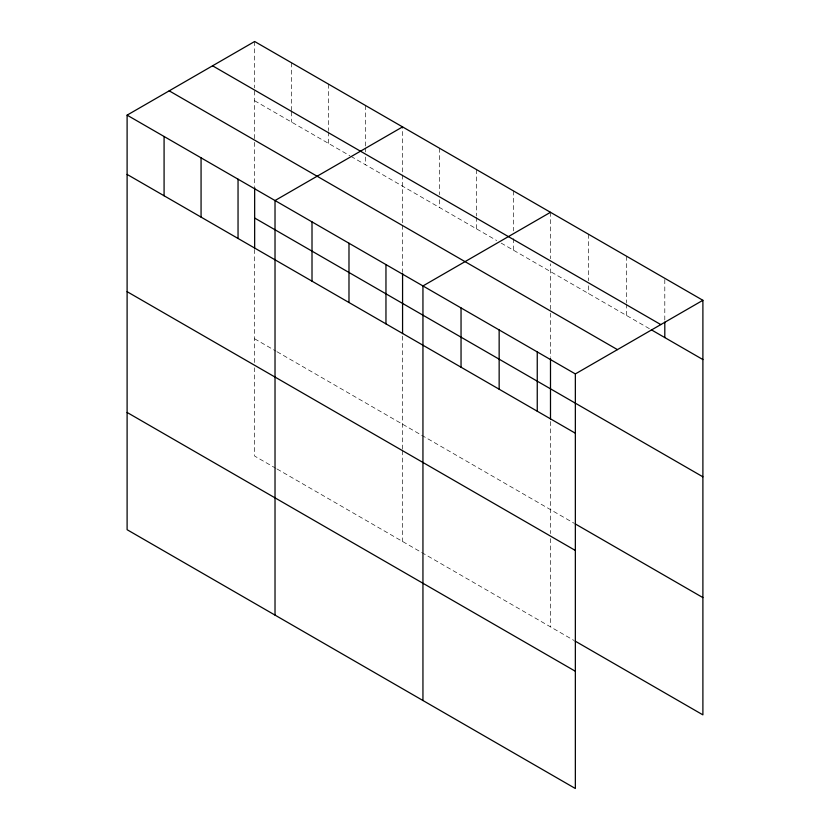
<?xml version="1.0" encoding="UTF-8"?>
<svg xmlns="http://www.w3.org/2000/svg" width="830" height="830" viewBox="0 0 830 830"><rect width="100%" height="100%" fill="white"/><g stroke="black" fill="none" stroke-linecap="round" stroke-linejoin="round"><path stroke-width="0.62" stroke-dasharray="4.15 3.11" d="M254.654 138.6L254.654 89.183M402.571 222.741L402.571 126.897M550.498 309.403L550.498 263.847M254.654 100.772L349.907 155.77M351.028 156.413L496.703 240.524M501.185 243.107L650.222 329.157M254.654 338.827L275.944 351.111M277.064 351.764L574.028 523.211M275.944 468.359L254.654 456.075L254.654 367.825M277.064 469.012L574.028 640.459M664.799 279.586L664.799 320.816M626.692 256.294L626.692 302.691M626.692 303.977L626.692 315.576M588.595 234.299L588.595 280.685M588.595 285.842L588.595 293.581M550.498 212.304L550.498 258.69M550.498 313.18L550.498 357.305M550.498 421.547L550.498 533.576M550.498 538.618L550.498 626.868M513.511 190.952L513.511 230.896M513.511 238.635L513.511 250.224M476.534 169.6L476.534 215.997M476.534 217.284L476.534 228.883M439.558 148.248L439.558 194.645M439.558 199.791L439.558 207.531M402.571 225.262L402.571 271.908M402.571 336.14L402.571 449.435M402.571 450.7L402.571 541.471M365.594 105.555L365.594 146.786M365.594 148.072L365.594 151.942M365.594 157.098L365.594 164.828M328.607 84.204L328.607 130.59M328.607 131.877L328.607 143.476M291.631 62.852L291.631 110.525M291.631 111.822L291.631 122.124M254.654 41.5L254.654 87.887M254.654 142.376L254.654 186.501M254.654 249.477L254.654 362.772"/><path stroke-width="1.25" d="M127.104 115.142L575.346 373.925L575.346 788.5L127.104 529.706L127.104 115.142L254.654 41.5L702.896 300.294L702.896 714.858L575.149 641.102M402.571 126.897L275.021 200.538L275.021 615.113M550.498 212.304L422.947 285.945L422.947 700.51M575.346 373.925L702.896 300.294M212.563 65.798L660.804 324.592M651.342 329.811L702.896 359.566M169.196 90.833L617.437 349.627M254.654 218.02L702.896 476.814M127.104 174.414L575.346 433.208M575.149 523.855L702.896 597.61M127.104 291.662L575.346 550.456M127.104 412.458L575.346 671.252M664.799 322.102L664.799 337.571M550.498 358.57L550.498 419.026M537.249 351.93L537.249 411.213M499.152 329.935L499.152 389.208M461.044 307.94L461.044 367.213M402.571 273.163L402.571 333.629M385.96 264.594L385.96 323.866M348.984 243.242L348.984 302.514M312.007 221.89L312.007 281.163M254.654 187.767L254.654 248.222M238.044 179.187L238.044 238.469M201.068 157.835L201.068 217.118M164.081 136.494L164.081 195.766"/></g></svg>
